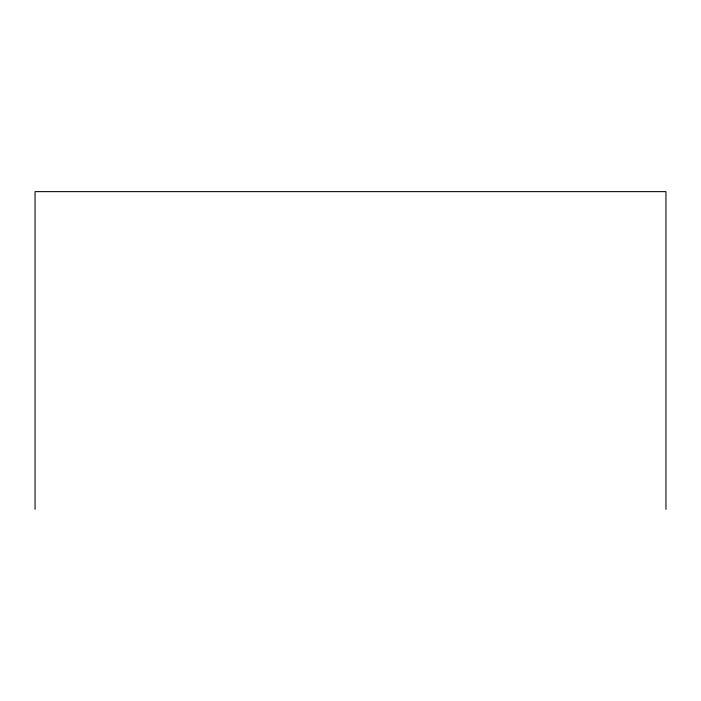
<?xml version="1.0" encoding="UTF-8"?>
<svg xmlns="http://www.w3.org/2000/svg" width="701" height="701" viewBox="0 0 701 701"><rect width="100%" height="100%" fill="white"/><g stroke="black" fill="none" stroke-linecap="round" stroke-linejoin="round"><path stroke-width="1.05" d="M665.95 509.364L665.95 191.636L35.05 191.636L35.05 509.364"/></g></svg>
